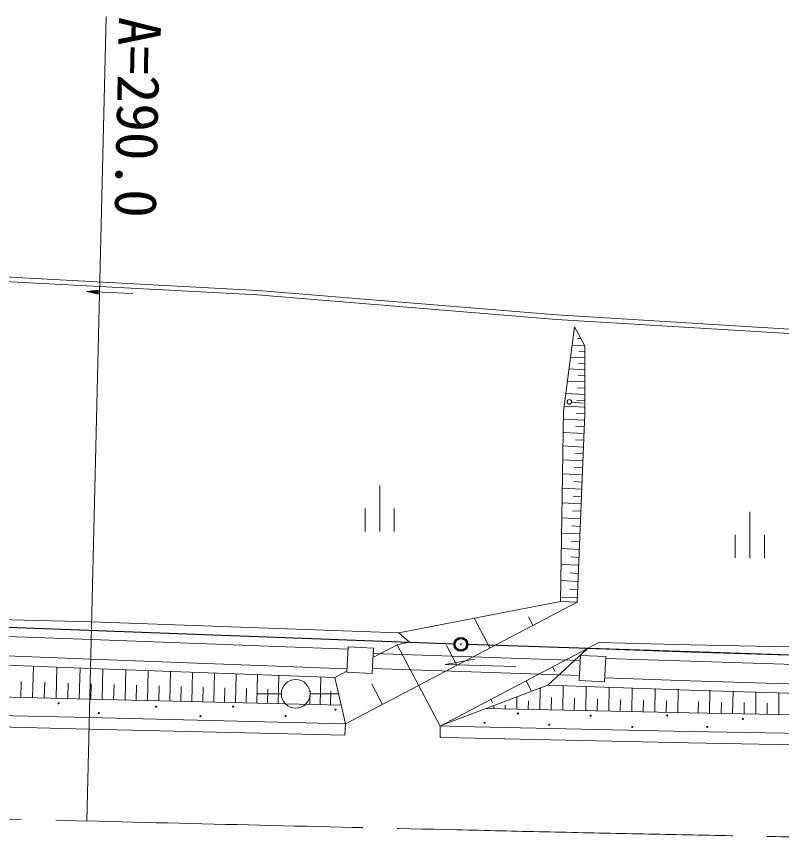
# Model space of a CAD drawing. Units: millimetres, scale not verified. Extents: x 40000 to 680000, y 20000 to 380000.
# Drawn here: x 112532 to 145780, y 277747 to 313671 of the extents above; entities that cross this region are included whole.
import ezdxf
from ezdxf.enums import TextEntityAlignment as Align

# ---------------------------------------------------------------- set-up
doc = ezdxf.new("R2010")
doc.units = ezdxf.units.MM
doc.header["$LTSCALE"] = 1000
doc.header["$PDMODE"] = 32
doc.header["$PDSIZE"] = 500
doc.linetypes.add('CHAIN', pattern=[18.5, 12, -1.5, 3.5, -1.5])
for name, color, linetype, lineweight in [('M-BGD', 7, 'Continuous', 13), ('M-BMK', 2, 'CHAIN', 13), ('M-BMK-ROW', 30, 'Continuous', 25), ('M-STR-HTXT', 7, 'Continuous', 13)]:
    doc.layers.add(name, color=color, linetype=linetype, lineweight=lineweight)
doc.styles.add('ＭＳ ゴシック', font='')
doc.styles.get('ＭＳ ゴシック').set_extended_font_data('MS Gothic')

msp = doc.modelspace()

# ---------------------------------------------------------------- linework, layer by layer
at = {"layer": 'M-BGD'}
for p, q in [((123000, 301562), (110121, 302253)), ((110131, 302453), (123014, 301761)), ((115586, 301710), (116082, 301774)), ((115971, 301623), (116004, 301764)), ((115974, 301623), (116006, 301764)), ((115976, 301622), (116009, 301764)), ((115979, 301622), (116012, 301765)), ((115981, 301621), (116014, 301765)), ((115984, 301621), (116017, 301765)), ((115986, 301620), (116020, 301766)), ((115988, 301620), (116022, 301766)), ((115991, 301619), (116025, 301767)), ((115993, 301619), (116028, 301767)), ((115996, 301618), (116030, 301767)), ((115998, 301617), (116033, 301768)), ((116001, 301617), (116035, 301768)), ((116003, 301616), (116038, 301768)), ((116005, 301616), (116041, 301769)), ((116008, 301615), (116043, 301769)), ((116010, 301615), (116046, 301769)), ((116013, 301614), (116049, 301770)), ((116015, 301614), (116051, 301770)), ((116018, 301613), (116054, 301770)), ((116020, 301612), (116057, 301771)), ((116023, 301612), (116059, 301771)), ((116025, 301611), (116062, 301771)), ((116027, 301611), (116064, 301772)), ((116030, 301610), (116067, 301772)), ((116032, 301610), (116070, 301772)), ((116035, 301609), (116072, 301773)), ((116037, 301609), (116075, 301773)), ((116040, 301608), (116078, 301773)), ((116042, 301608), (116080, 301774)), ((116044, 301607), (116081, 301767)), ((116082, 301774), (116074, 301600)), ((115586, 301710), (116074, 301600)), ((115586, 301710), (117584, 301617)), ((115591, 301709), (115591, 301711)), ((115593, 301708), (115594, 301711)), ((115596, 301708), (115596, 301711)), ((115598, 301707), (115599, 301712)), ((115600, 301707), (115602, 301712)), ((115603, 301706), (115604, 301712)), ((115605, 301706), (115607, 301713)), ((115608, 301705), (115610, 301713)), ((115610, 301705), (115612, 301713)), ((115613, 301704), (115615, 301714)), ((115615, 301703), (115618, 301714)), ((115618, 301703), (115620, 301714)), ((115620, 301702), (115623, 301715)), ((115622, 301702), (115626, 301715)), ((115625, 301701), (115628, 301715)), ((115627, 301701), (115631, 301716)), ((115630, 301700), (115633, 301716)), ((115632, 301700), (115636, 301716)), ((115635, 301699), (115639, 301717)), ((115637, 301698), (115641, 301717)), ((115640, 301698), (115644, 301717)), ((115642, 301697), (115647, 301718)), ((115644, 301697), (115649, 301718)), ((115647, 301696), (115652, 301718)), ((115649, 301696), (115655, 301719)), ((115652, 301695), (115657, 301719)), ((115654, 301695), (115660, 301719)), ((115657, 301694), (115663, 301720)), ((115659, 301694), (115665, 301720)), ((115662, 301693), (115668, 301721)), ((115664, 301692), (115670, 301721)), ((115666, 301692), (115673, 301721)), ((115669, 301691), (115676, 301722)), ((115671, 301691), (115678, 301722)), ((115674, 301690), (115681, 301722)), ((115676, 301690), (115684, 301723)), ((115679, 301689), (115686, 301723)), ((115681, 301689), (115689, 301723)), ((115683, 301688), (115692, 301724)), ((115686, 301687), (115694, 301724)), ((115688, 301687), (115697, 301724)), ((115691, 301686), (115700, 301725)), ((115693, 301686), (115702, 301725)), ((115696, 301685), (115705, 301725)), ((115698, 301685), (115708, 301726)), ((115701, 301684), (115710, 301726)), ((115703, 301684), (115713, 301726)), ((115705, 301683), (115715, 301727)), ((115708, 301683), (115718, 301727)), ((115710, 301682), (115721, 301727)), ((115713, 301681), (115723, 301728)), ((115715, 301681), (115726, 301728)), ((115718, 301680), (115729, 301728)), ((115720, 301680), (115731, 301729)), ((115722, 301679), (115734, 301729)), ((115725, 301679), (115737, 301729)), ((115727, 301678), (115739, 301730)), ((115730, 301678), (115742, 301730)), ((115732, 301677), (115745, 301730)), ((115735, 301677), (115747, 301731)), ((115737, 301676), (115750, 301731)), ((115740, 301675), (115753, 301731)), ((115742, 301675), (115755, 301732)), ((115744, 301674), (115758, 301732)), ((115747, 301674), (115760, 301732)), ((115749, 301673), (115763, 301733)), ((115752, 301673), (115766, 301733)), ((115754, 301672), (115768, 301734)), ((115757, 301672), (115771, 301734)), ((115759, 301671), (115774, 301734)), ((115761, 301671), (115776, 301735)), ((115764, 301670), (115779, 301735)), ((115766, 301669), (115782, 301735)), ((115769, 301669), (115784, 301736)), ((115771, 301668), (115787, 301736)), ((115774, 301668), (115790, 301736)), ((115776, 301667), (115792, 301737)), ((115779, 301667), (115795, 301737)), ((115781, 301666), (115797, 301737)), ((115783, 301666), (115800, 301738)), ((115786, 301665), (115803, 301738)), ((115788, 301664), (115805, 301738)), ((115791, 301664), (115808, 301739)), ((115793, 301663), (115811, 301739)), ((115796, 301663), (115813, 301739)), ((115798, 301662), (115816, 301740)), ((115801, 301662), (115819, 301740)), ((115803, 301661), (115821, 301740)), ((115805, 301661), (115824, 301741)), ((115808, 301660), (115826, 301741)), ((115810, 301660), (115829, 301741)), ((115813, 301659), (115832, 301742)), ((115815, 301658), (115834, 301742)), ((115818, 301658), (115837, 301742)), ((115820, 301657), (115840, 301743)), ((115823, 301657), (115842, 301743)), ((115825, 301656), (115845, 301743)), ((115827, 301656), (115848, 301744)), ((115830, 301655), (115850, 301744)), ((115832, 301655), (115853, 301744)), ((115835, 301654), (115856, 301745)), ((115837, 301654), (115858, 301745)), ((115840, 301653), (115861, 301745)), ((115842, 301652), (115864, 301746)), ((115844, 301652), (115866, 301746)), ((115847, 301651), (115869, 301746)), ((115849, 301651), (115871, 301747)), ((115852, 301650), (115874, 301747)), ((115854, 301650), (115877, 301747)), ((115857, 301649), (115879, 301748)), ((115859, 301649), (115882, 301748)), ((115862, 301648), (115885, 301748)), ((115864, 301648), (115887, 301749)), ((115866, 301647), (115890, 301749)), ((115869, 301646), (115893, 301750)), ((115871, 301646), (115895, 301750)), ((115874, 301645), (115898, 301750)), ((115876, 301645), (115901, 301751)), ((115879, 301644), (115903, 301751)), ((115881, 301644), (115906, 301751)), ((115883, 301643), (115908, 301752)), ((115886, 301643), (115911, 301752)), ((115888, 301642), (115914, 301752)), ((115891, 301641), (115916, 301753)), ((115893, 301641), (115919, 301753)), ((115896, 301640), (115922, 301753)), ((115898, 301640), (115924, 301754)), ((115901, 301639), (115927, 301754)), ((115903, 301639), (115930, 301754)), ((115905, 301638), (115932, 301755)), ((115908, 301638), (115935, 301755)), ((115910, 301637), (115938, 301755)), ((115913, 301637), (115940, 301756)), ((115915, 301636), (115943, 301756)), ((115918, 301635), (115946, 301756)), ((115920, 301635), (115948, 301757)), ((115922, 301634), (115951, 301757)), ((115925, 301634), (115953, 301757)), ((115927, 301633), (115956, 301758)), ((115930, 301633), (115959, 301758)), ((115932, 301632), (115961, 301758)), ((115935, 301632), (115964, 301759)), ((115937, 301631), (115967, 301759)), ((115940, 301631), (115969, 301759)), ((115942, 301630), (115972, 301760)), ((115944, 301629), (115975, 301760)), ((115947, 301629), (115977, 301760)), ((115949, 301628), (115980, 301761)), ((115952, 301628), (115983, 301761)), ((115954, 301627), (115985, 301761)), ((115957, 301627), (115988, 301762)), ((115959, 301626), (115991, 301762)), ((115962, 301626), (115993, 301762)), ((115964, 301625), (115996, 301763)), ((115966, 301625), (115998, 301763)), ((115969, 301624), (116001, 301763)), ((116047, 301606), (116081, 301753)), ((116049, 301606), (116080, 301740)), ((116052, 301605), (116080, 301726)), ((116054, 301605), (116079, 301712)), ((116057, 301604), (116078, 301698)), ((116059, 301604), (116078, 301684)), ((116062, 301603), (116077, 301670)), ((116064, 301603), (116076, 301656)), ((116066, 301602), (116076, 301642)), ((116069, 301602), (116075, 301628)), ((116071, 301601), (116074, 301614)), ((136002, 300500), (123000, 301562)), ((123014, 301761), (136016, 300699)), ((170060, 298608), (136016, 300699)), ((170050, 298408), (136002, 300500)), ((136790, 300173), (136303, 296503)), ((137229, 299343), (136790, 300173)), ((137060, 299663), (136934, 299670)), ((137229, 299343), (136683, 299371)), ((137236, 296411), (137229, 299343)), ((137230, 299087), (136979, 299099)), ((137231, 298831), (136616, 298861)), ((137231, 298569), (136958, 298583)), ((137232, 298308), (136547, 298342)), ((137233, 297775), (136477, 297813)), ((137232, 298041), (136937, 298056)), ((137234, 297503), (136915, 297519)), ((137234, 297231), (136405, 297272)), ((136661, 296898), (137158, 296849)), ((137235, 296953), (136893, 296970)), ((136170, 288232), (136303, 296503)), ((137247, 296675), (136332, 296721)), ((137235, 296393), (136871, 296411)), ((137236, 296411), (136898, 288201)), ((137224, 296111), (136297, 296157)), ((137212, 295823), (136848, 295841)), ((137200, 295535), (136288, 295580)), ((137176, 294947), (136279, 294992)), ((137188, 295241), (136824, 295259)), ((137164, 294647), (136800, 294666)), ((137151, 294348), (136269, 294392)), ((137139, 294042), (136776, 294060)), ((137126, 293736), (136259, 293780)), ((128318, 293275), (128318, 291275)), ((137100, 293113), (136249, 293155)), ((137113, 293424), (136751, 293443)), ((137087, 292795), (136726, 292813)), ((137074, 292477), (136239, 292519)), ((127685, 292275), (127685, 291275)), ((128952, 292275), (128952, 291275)), ((137061, 292152), (136700, 292170)), ((144406, 292126), (144406, 290126)), ((137048, 291828), (136228, 291869)), ((137034, 291497), (136673, 291515)), ((137020, 291166), (136218, 291206)), ((143772, 291126), (143772, 290126)), ((145039, 291126), (145039, 290126)), ((137006, 290828), (136646, 290846)), ((136993, 290491), (136207, 290530)), ((136978, 290146), (136619, 290164)), ((136964, 289802), (136196, 289841)), ((136950, 289451), (136591, 289469)), ((136935, 289099), (136184, 289137)), ((136921, 288741), (136562, 288759)), ((126836, 282914), (136898, 288201)), ((129143, 286864), (136170, 288232)), ((136170, 288232), (136898, 288201)), ((136906, 288383), (136173, 288420)), ((95432, 287834), (115792, 287344)), ((95183, 287749), (115804, 286969)), ((132420, 287502), (133102, 286206)), ((134788, 287560), (134980, 287193)), ((96412, 287302), (115789, 286569)), ((115792, 287344), (129143, 286864)), ((115803, 286969), (129610, 286452)), ((129143, 286864), (129610, 286452)), ((96368, 286453), (115757, 285720)), ((115788, 286569), (126942, 286152)), ((128025, 285794), (129082, 286350)), ((129082, 286350), (129610, 286452)), ((130011, 284582), (129082, 286350)), ((130941, 282812), (137848, 286441)), ((131221, 286318), (131674, 285456)), ((92953, 286182), (115742, 285320)), ((126947, 286249), (126890, 285151)), ((128046, 286191), (126947, 286249)), ((128046, 286191), (127988, 285093)), ((128028, 285967), (137033, 285662)), ((137353, 286181), (135625, 284589)), ((115756, 285720), (126898, 285303)), ((131156, 285493), (132440, 285715)), ((137051, 285886), (136994, 284788)), ((138150, 285829), (137051, 285886)), ((138150, 285829), (138092, 284730)), ((113231, 284044), (113264, 285416)), ((114250, 284019), (114283, 285378)), ((115259, 283995), (115292, 285340)), ((115742, 285320), (126366, 284923)), ((116258, 283970), (116290, 285302)), ((117247, 283946), (117279, 285265)), ((128006, 285317), (137011, 285012)), ((134236, 285397), (131156, 285493)), ((135937, 285178), (135830, 285381)), ((118226, 283923), (118258, 285228)), ((119196, 283899), (119227, 285192)), ((120155, 283876), (120186, 285156)), ((121105, 283853), (121136, 285120)), ((122046, 283830), (122076, 285084)), ((122977, 283808), (123007, 285049)), ((123899, 283785), (123928, 285014)), ((125733, 283741), (125762, 284945)), ((126366, 284923), (126892, 285199)), ((126836, 282914), (126366, 284923)), ((127988, 285093), (126890, 285151)), ((87036, 284678), (115710, 283980)), ((112716, 284056), (112733, 284746)), ((113740, 284031), (113757, 284714)), ((114755, 284007), (114771, 284683)), ((115759, 283982), (115775, 284652)), ((116753, 283958), (116769, 284621)), ((117737, 283935), (117753, 284591)), ((118711, 283911), (118727, 284560)), ((119675, 283888), (119691, 284531)), ((128437, 283755), (127973, 284639)), ((130941, 282812), (130011, 284582)), ((130949, 282816), (135625, 284589)), ((134920, 284322), (134681, 284777)), ((136271, 283499), (136294, 284568)), ((138092, 284730), (136994, 284788)), ((137270, 283477), (137293, 284536)), ((120630, 283865), (120646, 284501)), ((121576, 283842), (121591, 284472)), ((122511, 283819), (122526, 284443)), ((122956, 284212), (124042, 284212)), ((123438, 283797), (123453, 284414)), ((125277, 283752), (125291, 284357)), ((125292, 284212), (126508, 284212)), ((126185, 283730), (126199, 284329)), ((135271, 283521), (135291, 284462)), ((138270, 283456), (138293, 284505)), ((139270, 283434), (139292, 284473)), ((140270, 283413), (140292, 284441)), ((141269, 283391), (141291, 284410)), ((142659, 283367), (142674, 284366)), ((143659, 283352), (143674, 284335)), ((144659, 283337), (144673, 284303)), ((145659, 283322), (145673, 284272)), ((63101, 283961), (115678, 282680)), ((84945, 283929), (115690, 283180)), ((115710, 283980), (126648, 283719)), ((133217, 283836), (133146, 283970)), ((134271, 283542), (134283, 284080)), ((134771, 283532), (134779, 283901)), ((135771, 283510), (135782, 284047)), ((136770, 283488), (136782, 284020)), ((137770, 283467), (137782, 283993)), ((138770, 283445), (138781, 283967)), ((139770, 283423), (139781, 283940)), ((140769, 283402), (140781, 283914)), ((142159, 283374), (142167, 283878)), ((143159, 283359), (143167, 283855)), ((144159, 283344), (144166, 283832)), ((145159, 283329), (145166, 283808)), ((126636, 283719), (126637, 283764)), ((133271, 283564), (133274, 283697)), ((133771, 283553), (133775, 283721)), ((115691, 283180), (126836, 282914)), ((126836, 282914), (126809, 282415)), ((130941, 282812), (130942, 282316)), ((115679, 282680), (126809, 282415))]:
    msp.add_line(p, q, dxfattribs=at)
for points in [[(137848, 286441), (141828, 286345), (151797, 286137), (159956, 285998)], [(137353, 286181), (141841, 286027), (151806, 285718), (159952, 285522)], [(138146, 285753), (141828, 285628), (151795, 285318), (152341, 285305)], [(138101, 284904), (141800, 284778), (151771, 284469), (152317, 284455)], [(135625, 284589), (141787, 284378), (151760, 284069), (159912, 283872)], [(132941, 283571), (141769, 283380), (150939, 283210)], [(130941, 282816), (131767, 282797), (141753, 282580), (151735, 282395), (159893, 282275)], [(130942, 282316), (131755, 282297), (141743, 282080), (151727, 281895), (159886, 281775)]]:
    msp.add_lwpolyline(points, dxfattribs=at)
for centre, radius in [((136561, 296908), 100), ((124667, 284212), 625), ((114360, 283799), 25), ((118604, 283656), 25), ((121946, 283656), 25), ((126399, 283525), 25), ((116109, 283368), 25), ((120523, 283238), 25), ((124231, 283251), 25), ((134323, 283358), 25), ((137485, 283263), 25), ((140806, 283271), 25), ((144103, 283121), 25), ((132876, 282955), 25), ((135683, 282868), 25), ((139296, 282773), 25), ((142553, 282773), 25)]:
    msp.add_circle(centre, radius, dxfattribs=at)
at = {"layer": 'M-BMK'}
msp.add_line((63751, 279944), (115581, 278681), dxfattribs=at)
for centre, radius, start, end in [((367676, 10513875), 10238298, 268.58908, 268.67911), ((193593, 2865853), 2588296, 268.62899, 269.30524)]:
    msp.add_arc(centre, radius, start, end, dxfattribs=at)
at = {"layer": 'M-BMK-ROW'}
for p, q in [((131549, 286376), (112173, 287102)), ((151490, 285724), (132148, 286355))]:
    msp.add_line(p, q, dxfattribs=at)
msp.add_circle((131849, 286365), 300, dxfattribs=at)
msp.add_point((131849, 286365), dxfattribs=at)
at = {"layer": 'M-STR-HTXT'}
msp.add_line((115581, 278681), (116434, 313671), dxfattribs=at)

# ---------------------------------------------------------------- texts
at = {"layer": 'M-STR-HTXT', "style": 'ＭＳ ゴシック'}
msp.add_text('A=290.0', height=1833, rotation=268.806, dxfattribs=at).set_placement((116434, 313671), align=Align.BOTTOM_LEFT)

doc.saveas('drawing.dxf')
